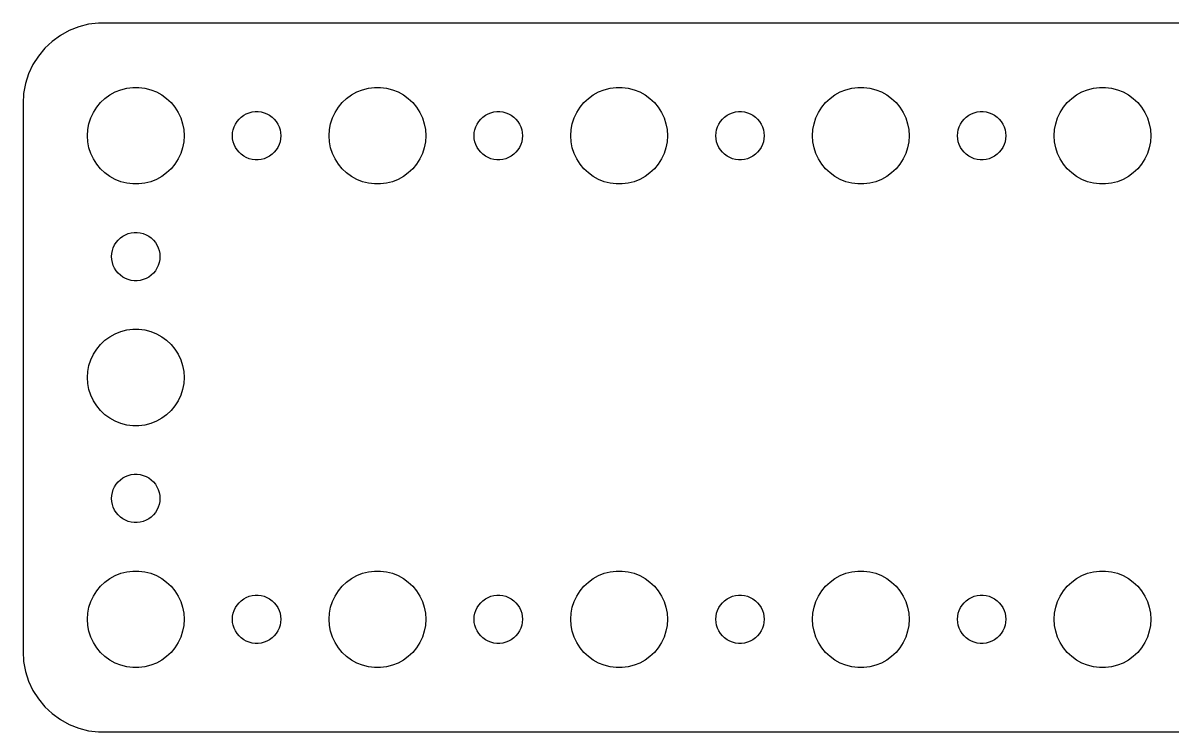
# Model space of a CAD drawing. Header units: metres. Extents: x -142 to 142, y -22 to 22.
# Drawn here: x -142 to -70.6, y -22 to 22 of the extents above; entities that cross this region are included whole.
import ezdxf

# ---------------------------------------------------------------- set-up
doc = ezdxf.new("R2010")
doc.units = ezdxf.units.M

msp = doc.modelspace()

# ---------------------------------------------------------------- linework, layer by layer
for p, q in [((-139.129, 21.5241), (-139.679, 21.2216)), ((-138.545, 21.7553), (-139.129, 21.5241)), ((-137.937, 21.9114), (-138.545, 21.7553)), ((-137.314, 21.9901), (-137.937, 21.9114)), ((137.314, 21.9901), (-137.314, 21.9901)), ((-140.187, 20.8526), (-140.645, 20.4227)), ((-139.679, 21.2216), (-140.187, 20.8526)), ((-140.645, 20.4227), (-141.045, 19.9389)), ((-141.382, 19.4088), (-141.649, 18.8406)), ((-141.045, 19.9389), (-141.382, 19.4088)), ((-141.649, 18.8406), (-141.843, 18.2434)), ((-141.843, 18.2434), (-141.961, 17.6267)), ((-136.277, 17.7145), (-135.927, 17.8532)), ((-135.927, 17.8532), (-135.562, 17.9469)), ((-135.562, 17.9469), (-135.188, 17.9941)), ((-135.188, 17.9941), (-134.812, 17.9941)), ((-134.812, 17.9941), (-134.438, 17.9469)), ((-134.438, 17.9469), (-134.073, 17.8532)), ((-134.073, 17.8532), (-133.723, 17.7145)), ((-121.277, 17.7145), (-120.927, 17.8532)), ((-120.927, 17.8532), (-120.562, 17.9469)), ((-120.562, 17.9469), (-120.188, 17.9941)), ((-120.188, 17.9941), (-119.812, 17.9941)), ((-119.812, 17.9941), (-119.438, 17.9469)), ((-119.438, 17.9469), (-119.073, 17.8532)), ((-119.073, 17.8532), (-118.723, 17.7145)), ((-106.277, 17.7145), (-105.927, 17.8532)), ((-105.927, 17.8532), (-105.562, 17.9469)), ((-105.562, 17.9469), (-105.188, 17.9941)), ((-105.188, 17.9941), (-104.812, 17.9941)), ((-104.812, 17.9941), (-104.438, 17.9469)), ((-104.438, 17.9469), (-104.073, 17.8532)), ((-104.073, 17.8532), (-103.723, 17.7145)), ((-91.2773, 17.7145), (-90.927, 17.8532)), ((-90.927, 17.8532), (-90.5621, 17.9469)), ((-90.5621, 17.9469), (-90.1884, 17.9941)), ((-90.1884, 17.9941), (-89.8116, 17.9941)), ((-89.8116, 17.9941), (-89.4379, 17.9469)), ((-89.4379, 17.9469), (-89.073, 17.8532)), ((-89.073, 17.8532), (-88.7227, 17.7145)), ((-76.2773, 17.7145), (-75.927, 17.8532)), ((-75.927, 17.8532), (-75.5621, 17.9469)), ((-75.5621, 17.9469), (-75.1884, 17.9941)), ((-75.1884, 17.9941), (-74.8116, 17.9941)), ((-74.8116, 17.9941), (-74.4379, 17.9469)), ((-74.4379, 17.9469), (-74.073, 17.8532)), ((-74.073, 17.8532), (-73.7227, 17.7145)), ((-141.961, 17.6267), (-142, 17)), ((-137.187, 17.0536), (-136.912, 17.3115)), ((-136.912, 17.3115), (-136.607, 17.533)), ((-136.607, 17.533), (-136.277, 17.7145)), ((-133.723, 17.7145), (-133.393, 17.533)), ((-133.393, 17.533), (-133.088, 17.3115)), ((-133.088, 17.3115), (-132.813, 17.0536)), ((-122.187, 17.0536), (-121.912, 17.3115)), ((-121.912, 17.3115), (-121.607, 17.533)), ((-121.607, 17.533), (-121.277, 17.7145)), ((-118.723, 17.7145), (-118.393, 17.533)), ((-118.393, 17.533), (-118.088, 17.3115)), ((-118.088, 17.3115), (-117.813, 17.0536)), ((-107.187, 17.0536), (-106.912, 17.3115)), ((-106.912, 17.3115), (-106.607, 17.533)), ((-106.607, 17.533), (-106.277, 17.7145)), ((-103.723, 17.7145), (-103.393, 17.533)), ((-103.393, 17.533), (-103.088, 17.3115)), ((-103.088, 17.3115), (-102.813, 17.0536)), ((-92.1869, 17.0536), (-91.9123, 17.3115)), ((-91.9123, 17.3115), (-91.6075, 17.533)), ((-91.6075, 17.533), (-91.2773, 17.7145)), ((-88.7227, 17.7145), (-88.3925, 17.533)), ((-88.3925, 17.533), (-88.0877, 17.3115)), ((-88.0877, 17.3115), (-87.8131, 17.0536)), ((-77.1869, 17.0536), (-76.9123, 17.3115)), ((-76.9123, 17.3115), (-76.6075, 17.533)), ((-76.6075, 17.533), (-76.2773, 17.7145)), ((-73.7227, 17.7145), (-73.3925, 17.533)), ((-73.3925, 17.533), (-73.0877, 17.3115)), ((-73.0877, 17.3115), (-72.8131, 17.0536)), ((-142, 17), (-142, -17)), ((-137.789, 16.1044), (-137.629, 16.4453)), ((-137.629, 16.4453), (-137.427, 16.7634)), ((-137.427, 16.7634), (-137.187, 17.0536)), ((-132.813, 17.0536), (-132.573, 16.7634)), ((-132.573, 16.7634), (-132.371, 16.4453)), ((-132.371, 16.4453), (-132.211, 16.1044)), ((-128.139, 16.3572), (-127.964, 16.4266)), ((-127.964, 16.4266), (-127.781, 16.4734)), ((-127.781, 16.4734), (-127.594, 16.497)), ((-127.594, 16.497), (-127.406, 16.497)), ((-127.406, 16.497), (-127.219, 16.4734)), ((-127.219, 16.4734), (-127.036, 16.4266)), ((-127.036, 16.4266), (-126.861, 16.3572)), ((-122.789, 16.1044), (-122.629, 16.4453)), ((-122.629, 16.4453), (-122.427, 16.7634)), ((-122.427, 16.7634), (-122.187, 17.0536)), ((-117.813, 17.0536), (-117.573, 16.7634)), ((-117.573, 16.7634), (-117.371, 16.4453)), ((-117.371, 16.4453), (-117.211, 16.1044)), ((-113.139, 16.3572), (-112.964, 16.4266)), ((-112.964, 16.4266), (-112.781, 16.4734)), ((-112.781, 16.4734), (-112.594, 16.497)), ((-112.594, 16.497), (-112.406, 16.497)), ((-112.406, 16.497), (-112.219, 16.4734)), ((-112.219, 16.4734), (-112.036, 16.4266)), ((-112.036, 16.4266), (-111.861, 16.3572)), ((-107.789, 16.1044), (-107.629, 16.4453)), ((-107.629, 16.4453), (-107.427, 16.7634)), ((-107.427, 16.7634), (-107.187, 17.0536)), ((-102.813, 17.0536), (-102.573, 16.7634)), ((-102.573, 16.7634), (-102.371, 16.4453)), ((-102.371, 16.4453), (-102.211, 16.1044)), ((-98.1387, 16.3572), (-97.9635, 16.4266)), ((-97.9635, 16.4266), (-97.7811, 16.4734)), ((-97.7811, 16.4734), (-97.5942, 16.497)), ((-97.5942, 16.497), (-97.4058, 16.497)), ((-97.4058, 16.497), (-97.2189, 16.4734)), ((-97.2189, 16.4734), (-97.0365, 16.4266)), ((-97.0365, 16.4266), (-96.8613, 16.3572)), ((-92.7893, 16.1044), (-92.6289, 16.4453)), ((-92.6289, 16.4453), (-92.427, 16.7634)), ((-92.427, 16.7634), (-92.1869, 17.0536)), ((-87.8131, 17.0536), (-87.573, 16.7634)), ((-87.573, 16.7634), (-87.3711, 16.4453)), ((-87.3711, 16.4453), (-87.2107, 16.1044)), ((-83.1387, 16.3572), (-82.9635, 16.4266)), ((-82.9635, 16.4266), (-82.7811, 16.4734)), ((-82.7811, 16.4734), (-82.5942, 16.497)), ((-82.5942, 16.497), (-82.4058, 16.497)), ((-82.4058, 16.497), (-82.2189, 16.4734)), ((-82.2189, 16.4734), (-82.0365, 16.4266)), ((-82.0365, 16.4266), (-81.8613, 16.3572)), ((-77.7893, 16.1044), (-77.6289, 16.4453)), ((-77.6289, 16.4453), (-77.427, 16.7634)), ((-77.427, 16.7634), (-77.1869, 17.0536)), ((-72.8131, 17.0536), (-72.573, 16.7634)), ((-72.573, 16.7634), (-72.3711, 16.4453)), ((-72.3711, 16.4453), (-72.2107, 16.1044)), ((-137.976, 15.376), (-137.906, 15.7461)), ((-137.906, 15.7461), (-137.789, 16.1044)), ((-132.211, 16.1044), (-132.094, 15.7461)), ((-132.094, 15.7461), (-132.024, 15.376)), ((-128.895, 15.5522), (-128.814, 15.7226)), ((-128.814, 15.7226), (-128.714, 15.8817)), ((-128.714, 15.8817), (-128.593, 16.0268)), ((-128.593, 16.0268), (-128.456, 16.1558)), ((-128.456, 16.1558), (-128.304, 16.2665)), ((-128.304, 16.2665), (-128.139, 16.3572)), ((-126.861, 16.3572), (-126.696, 16.2665)), ((-126.696, 16.2665), (-126.544, 16.1558)), ((-126.544, 16.1558), (-126.407, 16.0268)), ((-126.407, 16.0268), (-126.286, 15.8817)), ((-126.286, 15.8817), (-126.186, 15.7226)), ((-126.186, 15.7226), (-126.105, 15.5522)), ((-122.976, 15.376), (-122.906, 15.7461)), ((-122.906, 15.7461), (-122.789, 16.1044)), ((-117.211, 16.1044), (-117.094, 15.7461)), ((-117.094, 15.7461), (-117.024, 15.376)), ((-113.895, 15.5522), (-113.814, 15.7226)), ((-113.814, 15.7226), (-113.714, 15.8817)), ((-113.714, 15.8817), (-113.593, 16.0268)), ((-113.593, 16.0268), (-113.456, 16.1558)), ((-113.456, 16.1558), (-113.304, 16.2665)), ((-113.304, 16.2665), (-113.139, 16.3572)), ((-111.861, 16.3572), (-111.696, 16.2665)), ((-111.696, 16.2665), (-111.544, 16.1558)), ((-111.544, 16.1558), (-111.407, 16.0268)), ((-111.407, 16.0268), (-111.286, 15.8817)), ((-111.286, 15.8817), (-111.186, 15.7226)), ((-111.186, 15.7226), (-111.105, 15.5522)), ((-107.976, 15.376), (-107.906, 15.7461)), ((-107.906, 15.7461), (-107.789, 16.1044)), ((-102.211, 16.1044), (-102.094, 15.7461)), ((-102.094, 15.7461), (-102.024, 15.376)), ((-98.8947, 15.5522), (-98.8145, 15.7226)), ((-98.8145, 15.7226), (-98.7135, 15.8817)), ((-98.7135, 15.8817), (-98.5934, 16.0268)), ((-98.5934, 16.0268), (-98.4561, 16.1558)), ((-98.4561, 16.1558), (-98.3037, 16.2665)), ((-98.3037, 16.2665), (-98.1387, 16.3572)), ((-96.8613, 16.3572), (-96.6963, 16.2665)), ((-96.6963, 16.2665), (-96.5439, 16.1558)), ((-96.5439, 16.1558), (-96.4065, 16.0268)), ((-96.4065, 16.0268), (-96.2865, 15.8817)), ((-96.2865, 15.8817), (-96.1855, 15.7226)), ((-96.1855, 15.7226), (-96.1053, 15.5522)), ((-92.9763, 15.376), (-92.9057, 15.7461)), ((-92.9057, 15.7461), (-92.7893, 16.1044)), ((-87.2107, 16.1044), (-87.0943, 15.7461)), ((-87.0943, 15.7461), (-87.0237, 15.376)), ((-83.8947, 15.5522), (-83.8145, 15.7226)), ((-83.8145, 15.7226), (-83.7135, 15.8817)), ((-83.7135, 15.8817), (-83.5934, 16.0268)), ((-83.5934, 16.0268), (-83.4561, 16.1558)), ((-83.4561, 16.1558), (-83.3037, 16.2665)), ((-83.3037, 16.2665), (-83.1387, 16.3572)), ((-81.8613, 16.3572), (-81.6963, 16.2665)), ((-81.6963, 16.2665), (-81.5439, 16.1558)), ((-81.5439, 16.1558), (-81.4065, 16.0268)), ((-81.4065, 16.0268), (-81.2865, 15.8817)), ((-81.2865, 15.8817), (-81.1855, 15.7226)), ((-81.1855, 15.7226), (-81.1053, 15.5522)), ((-77.9763, 15.376), (-77.9057, 15.7461)), ((-77.9057, 15.7461), (-77.7893, 16.1044)), ((-72.2107, 16.1044), (-72.0943, 15.7461)), ((-72.0943, 15.7461), (-72.0237, 15.376)), ((-138, 15), (-137.976, 15.376)), ((-137.976, 14.624), (-138, 15)), ((-132.024, 15.376), (-132, 15)), ((-132, 15), (-132.024, 14.624)), ((-129, 15), (-128.988, 15.188)), ((-128.988, 14.812), (-129, 15)), ((-128.988, 15.188), (-128.953, 15.373)), ((-128.953, 15.373), (-128.895, 15.5522)), ((-126.105, 15.5522), (-126.047, 15.373)), ((-126.047, 15.373), (-126.012, 15.188)), ((-126.012, 15.188), (-126, 15)), ((-126, 15), (-126.012, 14.812)), ((-123, 15), (-122.976, 15.376)), ((-122.976, 14.624), (-123, 15)), ((-117.024, 15.376), (-117, 15)), ((-117, 15), (-117.024, 14.624)), ((-114, 15), (-113.988, 15.188)), ((-113.988, 14.812), (-114, 15)), ((-113.988, 15.188), (-113.953, 15.373)), ((-113.953, 15.373), (-113.895, 15.5522)), ((-111.105, 15.5522), (-111.047, 15.373)), ((-111.047, 15.373), (-111.012, 15.188)), ((-111.012, 15.188), (-111, 15)), ((-111, 15), (-111.012, 14.812)), ((-108, 15), (-107.976, 15.376)), ((-107.976, 14.624), (-108, 15)), ((-102.024, 15.376), (-102, 15)), ((-102, 15), (-102.024, 14.624)), ((-99, 15), (-98.9882, 15.188)), ((-98.9882, 14.812), (-99, 15)), ((-98.9882, 15.188), (-98.9529, 15.373)), ((-98.9529, 15.373), (-98.8947, 15.5522)), ((-96.1053, 15.5522), (-96.0471, 15.373)), ((-96.0471, 15.373), (-96.0118, 15.188)), ((-96.0118, 15.188), (-96, 15)), ((-96, 15), (-96.0118, 14.812)), ((-93, 15), (-92.9763, 15.376)), ((-92.9763, 14.624), (-93, 15)), ((-87.0237, 15.376), (-87, 15)), ((-87, 15), (-87.0237, 14.624)), ((-84, 15), (-83.9882, 15.188)), ((-83.9882, 14.812), (-84, 15)), ((-83.9882, 15.188), (-83.9529, 15.373)), ((-83.9529, 15.373), (-83.8947, 15.5522)), ((-81.1053, 15.5522), (-81.0471, 15.373)), ((-81.0471, 15.373), (-81.0118, 15.188)), ((-81.0118, 15.188), (-81, 15)), ((-81, 15), (-81.0118, 14.812)), ((-78, 15), (-77.9763, 15.376)), ((-77.9763, 14.624), (-78, 15)), ((-72.0237, 15.376), (-72, 15)), ((-72, 15), (-72.0237, 14.624)), ((-137.906, 14.2539), (-137.976, 14.624)), ((-132.024, 14.624), (-132.094, 14.2539)), ((-128.953, 14.627), (-128.988, 14.812)), ((-128.895, 14.4478), (-128.953, 14.627)), ((-128.814, 14.2774), (-128.895, 14.4478)), ((-128.714, 14.1183), (-128.814, 14.2774)), ((-126.186, 14.2774), (-126.286, 14.1183)), ((-126.105, 14.4478), (-126.186, 14.2774)), ((-126.047, 14.627), (-126.105, 14.4478)), ((-126.012, 14.812), (-126.047, 14.627)), ((-122.906, 14.2539), (-122.976, 14.624)), ((-117.024, 14.624), (-117.094, 14.2539)), ((-113.953, 14.627), (-113.988, 14.812)), ((-113.895, 14.4478), (-113.953, 14.627)), ((-113.814, 14.2774), (-113.895, 14.4478)), ((-113.714, 14.1183), (-113.814, 14.2774)), ((-111.186, 14.2774), (-111.286, 14.1183)), ((-111.105, 14.4478), (-111.186, 14.2774)), ((-111.047, 14.627), (-111.105, 14.4478)), ((-111.012, 14.812), (-111.047, 14.627)), ((-107.906, 14.2539), (-107.976, 14.624)), ((-102.024, 14.624), (-102.094, 14.2539)), ((-98.9529, 14.627), (-98.9882, 14.812)), ((-98.8947, 14.4478), (-98.9529, 14.627)), ((-98.8145, 14.2774), (-98.8947, 14.4478)), ((-98.7135, 14.1183), (-98.8145, 14.2774)), ((-96.1855, 14.2774), (-96.2865, 14.1183)), ((-96.1053, 14.4478), (-96.1855, 14.2774)), ((-96.0471, 14.627), (-96.1053, 14.4478)), ((-96.0118, 14.812), (-96.0471, 14.627)), ((-92.9057, 14.2539), (-92.9763, 14.624)), ((-87.0237, 14.624), (-87.0943, 14.2539)), ((-83.9529, 14.627), (-83.9882, 14.812)), ((-83.8947, 14.4478), (-83.9529, 14.627)), ((-83.8145, 14.2774), (-83.8947, 14.4478)), ((-83.7135, 14.1183), (-83.8145, 14.2774)), ((-81.1855, 14.2774), (-81.2865, 14.1183)), ((-81.1053, 14.4478), (-81.1855, 14.2774)), ((-81.0471, 14.627), (-81.1053, 14.4478)), ((-81.0118, 14.812), (-81.0471, 14.627)), ((-77.9057, 14.2539), (-77.9763, 14.624)), ((-72.0237, 14.624), (-72.0943, 14.2539)), ((-137.789, 13.8956), (-137.906, 14.2539)), ((-137.629, 13.5547), (-137.789, 13.8956)), ((-132.211, 13.8956), (-132.371, 13.5547)), ((-132.094, 14.2539), (-132.211, 13.8956)), ((-128.593, 13.9732), (-128.714, 14.1183)), ((-128.456, 13.8442), (-128.593, 13.9732)), ((-128.304, 13.7335), (-128.456, 13.8442)), ((-128.139, 13.6427), (-128.304, 13.7335)), ((-127.964, 13.5734), (-128.139, 13.6427)), ((-127.781, 13.5266), (-127.964, 13.5734)), ((-127.036, 13.5734), (-127.219, 13.5266)), ((-126.861, 13.6427), (-127.036, 13.5734)), ((-126.696, 13.7335), (-126.861, 13.6427)), ((-126.544, 13.8442), (-126.696, 13.7335)), ((-126.407, 13.9732), (-126.544, 13.8442)), ((-126.286, 14.1183), (-126.407, 13.9732)), ((-122.789, 13.8956), (-122.906, 14.2539)), ((-122.629, 13.5547), (-122.789, 13.8956)), ((-117.211, 13.8956), (-117.371, 13.5547)), ((-117.094, 14.2539), (-117.211, 13.8956)), ((-113.593, 13.9732), (-113.714, 14.1183)), ((-113.456, 13.8442), (-113.593, 13.9732)), ((-113.304, 13.7335), (-113.456, 13.8442)), ((-113.139, 13.6427), (-113.304, 13.7335)), ((-112.964, 13.5734), (-113.139, 13.6427)), ((-112.781, 13.5266), (-112.964, 13.5734)), ((-112.036, 13.5734), (-112.219, 13.5266)), ((-111.861, 13.6427), (-112.036, 13.5734)), ((-111.696, 13.7335), (-111.861, 13.6427)), ((-111.544, 13.8442), (-111.696, 13.7335)), ((-111.407, 13.9732), (-111.544, 13.8442)), ((-111.286, 14.1183), (-111.407, 13.9732)), ((-107.789, 13.8956), (-107.906, 14.2539)), ((-107.629, 13.5547), (-107.789, 13.8956)), ((-102.211, 13.8956), (-102.371, 13.5547)), ((-102.094, 14.2539), (-102.211, 13.8956)), ((-98.5934, 13.9732), (-98.7135, 14.1183)), ((-98.4561, 13.8442), (-98.5934, 13.9732)), ((-98.3037, 13.7335), (-98.4561, 13.8442)), ((-98.1387, 13.6427), (-98.3037, 13.7335)), ((-97.9635, 13.5734), (-98.1387, 13.6427)), ((-97.7811, 13.5266), (-97.9635, 13.5734)), ((-97.0365, 13.5734), (-97.2189, 13.5266)), ((-96.8613, 13.6427), (-97.0365, 13.5734)), ((-96.6963, 13.7335), (-96.8613, 13.6427)), ((-96.5439, 13.8442), (-96.6963, 13.7335)), ((-96.4065, 13.9732), (-96.5439, 13.8442)), ((-96.2865, 14.1183), (-96.4065, 13.9732)), ((-92.7893, 13.8956), (-92.9057, 14.2539)), ((-92.6289, 13.5547), (-92.7893, 13.8956)), ((-87.2107, 13.8956), (-87.3711, 13.5547)), ((-87.0943, 14.2539), (-87.2107, 13.8956)), ((-83.5934, 13.9732), (-83.7135, 14.1183)), ((-83.4561, 13.8442), (-83.5934, 13.9732)), ((-83.3037, 13.7335), (-83.4561, 13.8442)), ((-83.1387, 13.6427), (-83.3037, 13.7335)), ((-82.9635, 13.5734), (-83.1387, 13.6427)), ((-82.7811, 13.5266), (-82.9635, 13.5734)), ((-82.0365, 13.5734), (-82.2189, 13.5266)), ((-81.8613, 13.6427), (-82.0365, 13.5734)), ((-81.6963, 13.7335), (-81.8613, 13.6427)), ((-81.5439, 13.8442), (-81.6963, 13.7335)), ((-81.4065, 13.9732), (-81.5439, 13.8442)), ((-81.2865, 14.1183), (-81.4065, 13.9732)), ((-77.7893, 13.8956), (-77.9057, 14.2539)), ((-77.6289, 13.5547), (-77.7893, 13.8956)), ((-72.2107, 13.8956), (-72.3711, 13.5547)), ((-72.0943, 14.2539), (-72.2107, 13.8956)), ((-137.427, 13.2366), (-137.629, 13.5547)), ((-137.187, 12.9464), (-137.427, 13.2366)), ((-136.912, 12.6884), (-137.187, 12.9464)), ((-132.813, 12.9464), (-133.088, 12.6884)), ((-132.573, 13.2366), (-132.813, 12.9464)), ((-132.371, 13.5547), (-132.573, 13.2366)), ((-127.594, 13.5029), (-127.781, 13.5266)), ((-127.406, 13.5029), (-127.594, 13.5029)), ((-127.219, 13.5266), (-127.406, 13.5029)), ((-122.427, 13.2366), (-122.629, 13.5547)), ((-122.187, 12.9464), (-122.427, 13.2366)), ((-121.912, 12.6884), (-122.187, 12.9464)), ((-117.813, 12.9464), (-118.088, 12.6884)), ((-117.573, 13.2366), (-117.813, 12.9464)), ((-117.371, 13.5547), (-117.573, 13.2366)), ((-112.594, 13.5029), (-112.781, 13.5266)), ((-112.406, 13.5029), (-112.594, 13.5029)), ((-112.219, 13.5266), (-112.406, 13.5029)), ((-107.427, 13.2366), (-107.629, 13.5547)), ((-107.187, 12.9464), (-107.427, 13.2366)), ((-106.912, 12.6884), (-107.187, 12.9464)), ((-102.813, 12.9464), (-103.088, 12.6884)), ((-102.573, 13.2366), (-102.813, 12.9464)), ((-102.371, 13.5547), (-102.573, 13.2366)), ((-97.5942, 13.5029), (-97.7811, 13.5266)), ((-97.4058, 13.5029), (-97.5942, 13.5029)), ((-97.2189, 13.5266), (-97.4058, 13.5029)), ((-92.427, 13.2366), (-92.6289, 13.5547)), ((-92.1869, 12.9464), (-92.427, 13.2366)), ((-91.9123, 12.6884), (-92.1869, 12.9464)), ((-87.8131, 12.9464), (-88.0877, 12.6884)), ((-87.573, 13.2366), (-87.8131, 12.9464)), ((-87.3711, 13.5547), (-87.573, 13.2366)), ((-82.5942, 13.5029), (-82.7811, 13.5266)), ((-82.4058, 13.5029), (-82.5942, 13.5029)), ((-82.2189, 13.5266), (-82.4058, 13.5029)), ((-77.427, 13.2366), (-77.6289, 13.5547)), ((-77.1869, 12.9464), (-77.427, 13.2366)), ((-76.9123, 12.6884), (-77.1869, 12.9464)), ((-72.8131, 12.9464), (-73.0877, 12.6884)), ((-72.573, 13.2366), (-72.8131, 12.9464)), ((-72.3711, 13.5547), (-72.573, 13.2366)), ((-136.607, 12.467), (-136.912, 12.6884)), ((-136.277, 12.2855), (-136.607, 12.467)), ((-135.927, 12.1468), (-136.277, 12.2855)), ((-135.562, 12.0531), (-135.927, 12.1468)), ((-134.073, 12.1468), (-134.438, 12.0531)), ((-133.723, 12.2855), (-134.073, 12.1468)), ((-133.393, 12.467), (-133.723, 12.2855)), ((-133.088, 12.6884), (-133.393, 12.467)), ((-121.607, 12.467), (-121.912, 12.6884)), ((-121.277, 12.2855), (-121.607, 12.467)), ((-120.927, 12.1468), (-121.277, 12.2855)), ((-120.562, 12.0531), (-120.927, 12.1468)), ((-119.073, 12.1468), (-119.438, 12.0531)), ((-118.723, 12.2855), (-119.073, 12.1468)), ((-118.393, 12.467), (-118.723, 12.2855)), ((-118.088, 12.6884), (-118.393, 12.467)), ((-106.607, 12.467), (-106.912, 12.6884)), ((-106.277, 12.2855), (-106.607, 12.467)), ((-105.927, 12.1468), (-106.277, 12.2855)), ((-105.562, 12.0531), (-105.927, 12.1468)), ((-104.073, 12.1468), (-104.438, 12.0531)), ((-103.723, 12.2855), (-104.073, 12.1468)), ((-103.393, 12.467), (-103.723, 12.2855)), ((-103.088, 12.6884), (-103.393, 12.467)), ((-91.6075, 12.467), (-91.9123, 12.6884)), ((-91.2773, 12.2855), (-91.6075, 12.467)), ((-90.927, 12.1468), (-91.2773, 12.2855)), ((-90.5621, 12.0531), (-90.927, 12.1468)), ((-89.073, 12.1468), (-89.4379, 12.0531)), ((-88.7227, 12.2855), (-89.073, 12.1468)), ((-88.3925, 12.467), (-88.7227, 12.2855)), ((-88.0877, 12.6884), (-88.3925, 12.467)), ((-76.6075, 12.467), (-76.9123, 12.6884)), ((-76.2773, 12.2855), (-76.6075, 12.467)), ((-75.927, 12.1468), (-76.2773, 12.2855)), ((-75.5621, 12.0531), (-75.927, 12.1468)), ((-74.073, 12.1468), (-74.4379, 12.0531)), ((-73.7227, 12.2855), (-74.073, 12.1468)), ((-73.3925, 12.467), (-73.7227, 12.2855)), ((-73.0877, 12.6884), (-73.3925, 12.467)), ((-135.188, 12.0059), (-135.562, 12.0531)), ((-134.812, 12.0059), (-135.188, 12.0059)), ((-134.438, 12.0531), (-134.812, 12.0059)), ((-120.188, 12.0059), (-120.562, 12.0531)), ((-119.812, 12.0059), (-120.188, 12.0059)), ((-119.438, 12.0531), (-119.812, 12.0059)), ((-105.188, 12.0059), (-105.562, 12.0531)), ((-104.812, 12.0059), (-105.188, 12.0059)), ((-104.438, 12.0531), (-104.812, 12.0059)), ((-90.1884, 12.0059), (-90.5621, 12.0531)), ((-89.8116, 12.0059), (-90.1884, 12.0059)), ((-89.4379, 12.0531), (-89.8116, 12.0059)), ((-75.1884, 12.0059), (-75.5621, 12.0531)), ((-74.8116, 12.0059), (-75.1884, 12.0059)), ((-74.4379, 12.0531), (-74.8116, 12.0059)), ((-136.093, 8.52681), (-135.956, 8.65576)), ((-135.956, 8.65576), (-135.804, 8.76648)), ((-135.804, 8.76648), (-135.639, 8.85724)), ((-135.639, 8.85724), (-135.464, 8.92657)), ((-135.464, 8.92657), (-135.281, 8.97342)), ((-135.281, 8.97342), (-135.094, 8.99704)), ((-135.094, 8.99704), (-134.906, 8.99704)), ((-134.906, 8.99704), (-134.719, 8.97342)), ((-134.719, 8.97342), (-134.536, 8.92657)), ((-134.536, 8.92657), (-134.361, 8.85724)), ((-134.361, 8.85724), (-134.196, 8.76648)), ((-134.196, 8.76648), (-134.044, 8.65576)), ((-134.044, 8.65576), (-133.907, 8.52681)), ((-136.488, 7.68799), (-136.453, 7.87303)), ((-136.453, 7.87303), (-136.395, 8.05219)), ((-136.395, 8.05219), (-136.314, 8.22263)), ((-136.314, 8.22263), (-136.214, 8.38167)), ((-136.214, 8.38167), (-136.093, 8.52681)), ((-133.907, 8.52681), (-133.786, 8.38167)), ((-133.786, 8.38167), (-133.686, 8.22263)), ((-133.686, 8.22263), (-133.605, 8.05219)), ((-133.605, 8.05219), (-133.547, 7.87303)), ((-133.547, 7.87303), (-133.512, 7.68799)), ((-136.5, 7.5), (-136.488, 7.68799)), ((-136.488, 7.312), (-136.5, 7.5)), ((-136.453, 7.12695), (-136.488, 7.312)), ((-133.512, 7.312), (-133.547, 7.12695)), ((-133.512, 7.68799), (-133.5, 7.5)), ((-133.5, 7.5), (-133.512, 7.312)), ((-136.395, 6.9478), (-136.453, 7.12695)), ((-136.314, 6.77736), (-136.395, 6.9478)), ((-136.214, 6.61832), (-136.314, 6.77736)), ((-136.093, 6.47318), (-136.214, 6.61832)), ((-135.956, 6.34422), (-136.093, 6.47318)), ((-133.907, 6.47318), (-134.044, 6.34422)), ((-133.786, 6.61832), (-133.907, 6.47318)), ((-133.686, 6.77736), (-133.786, 6.61832)), ((-133.605, 6.9478), (-133.686, 6.77736)), ((-133.547, 7.12695), (-133.605, 6.9478)), ((-135.804, 6.23351), (-135.956, 6.34422)), ((-135.639, 6.14275), (-135.804, 6.23351)), ((-135.464, 6.07341), (-135.639, 6.14275)), ((-135.281, 6.02657), (-135.464, 6.07341)), ((-135.094, 6.00294), (-135.281, 6.02657)), ((-134.906, 6.00294), (-135.094, 6.00294)), ((-134.719, 6.02657), (-134.906, 6.00294)), ((-134.536, 6.07341), (-134.719, 6.02657)), ((-134.361, 6.14275), (-134.536, 6.07341)), ((-134.196, 6.23351), (-134.361, 6.14275)), ((-134.044, 6.34422), (-134.196, 6.23351)), ((-135.927, 2.85316), (-135.562, 2.94685)), ((-135.562, 2.94685), (-135.188, 2.99408)), ((-135.188, 2.99408), (-134.812, 2.99408)), ((-134.812, 2.99408), (-134.438, 2.94685)), ((-134.438, 2.94685), (-134.073, 2.85316)), ((-137.187, 2.05363), (-136.912, 2.31154)), ((-136.912, 2.31154), (-136.607, 2.53297)), ((-136.607, 2.53297), (-136.277, 2.71448)), ((-136.277, 2.71448), (-135.927, 2.85316)), ((-134.073, 2.85316), (-133.723, 2.71448)), ((-133.723, 2.71448), (-133.393, 2.53297)), ((-133.393, 2.53297), (-133.088, 2.31154)), ((-133.088, 2.31154), (-132.813, 2.05363)), ((-137.789, 1.10437), (-137.629, 1.44525)), ((-137.629, 1.44525), (-137.427, 1.76335)), ((-137.427, 1.76335), (-137.187, 2.05363)), ((-132.813, 2.05363), (-132.573, 1.76335)), ((-132.573, 1.76335), (-132.371, 1.44525)), ((-132.371, 1.44525), (-132.211, 1.10437)), ((-137.976, 0.37599), (-137.906, 0.74606)), ((-137.906, 0.74606), (-137.789, 1.10437)), ((-132.211, 1.10437), (-132.094, 0.74606)), ((-132.094, 0.74606), (-132.024, 0.37599)), ((-138, 0), (-137.976, 0.37599)), ((-137.976, -0.37599), (-138, 0)), ((-132.024, 0.37599), (-132, 0)), ((-132, 0), (-132.024, -0.37599)), ((-137.906, -0.74606), (-137.976, -0.37599)), ((-132.024, -0.37599), (-132.094, -0.74606)), ((-137.789, -1.10437), (-137.906, -0.74606)), ((-137.629, -1.44525), (-137.789, -1.10437)), ((-132.211, -1.10437), (-132.371, -1.44525)), ((-132.094, -0.74606), (-132.211, -1.10437)), ((-137.427, -1.76335), (-137.629, -1.44525)), ((-137.187, -2.05363), (-137.427, -1.76335)), ((-136.912, -2.31154), (-137.187, -2.05363)), ((-132.813, -2.05363), (-133.088, -2.31154)), ((-132.573, -1.76335), (-132.813, -2.05363)), ((-132.371, -1.44525), (-132.573, -1.76335)), ((-136.607, -2.53297), (-136.912, -2.31154)), ((-136.277, -2.71448), (-136.607, -2.53297)), ((-135.927, -2.85316), (-136.277, -2.71448)), ((-135.562, -2.94685), (-135.927, -2.85316)), ((-134.073, -2.85316), (-134.438, -2.94685)), ((-133.723, -2.71448), (-134.073, -2.85316)), ((-133.393, -2.53297), (-133.723, -2.71448)), ((-133.088, -2.31154), (-133.393, -2.53297)), ((-135.188, -2.99408), (-135.562, -2.94685)), ((-134.812, -2.99408), (-135.188, -2.99408)), ((-134.438, -2.94685), (-134.812, -2.99408)), ((-136.093, -6.47318), (-135.956, -6.34422)), ((-135.956, -6.34422), (-135.804, -6.23351)), ((-135.804, -6.23351), (-135.639, -6.14275)), ((-135.639, -6.14275), (-135.464, -6.07341)), ((-135.464, -6.07341), (-135.281, -6.02657)), ((-135.281, -6.02657), (-135.094, -6.00294)), ((-135.094, -6.00294), (-134.906, -6.00294)), ((-134.906, -6.00294), (-134.719, -6.02657)), ((-134.719, -6.02657), (-134.536, -6.07341)), ((-134.536, -6.07341), (-134.361, -6.14275)), ((-134.361, -6.14275), (-134.196, -6.23351)), ((-134.196, -6.23351), (-134.044, -6.34422)), ((-134.044, -6.34422), (-133.907, -6.47318)), ((-136.488, -7.312), (-136.453, -7.12695)), ((-136.453, -7.12695), (-136.395, -6.9478)), ((-136.395, -6.9478), (-136.314, -6.77736)), ((-136.314, -6.77736), (-136.214, -6.61832)), ((-136.214, -6.61832), (-136.093, -6.47318)), ((-133.907, -6.47318), (-133.786, -6.61832)), ((-133.786, -6.61832), (-133.686, -6.77736)), ((-133.686, -6.77736), (-133.605, -6.9478)), ((-133.605, -6.9478), (-133.547, -7.12695)), ((-133.547, -7.12695), (-133.512, -7.312)), ((-136.5, -7.5), (-136.488, -7.312)), ((-136.488, -7.68799), (-136.5, -7.5)), ((-136.453, -7.87303), (-136.488, -7.68799)), ((-133.512, -7.68799), (-133.547, -7.87303)), ((-133.512, -7.312), (-133.5, -7.5)), ((-133.5, -7.5), (-133.512, -7.68799)), ((-136.395, -8.05219), (-136.453, -7.87303)), ((-136.314, -8.22263), (-136.395, -8.05219)), ((-136.214, -8.38167), (-136.314, -8.22263)), ((-136.093, -8.52681), (-136.214, -8.38167)), ((-135.956, -8.65576), (-136.093, -8.52681)), ((-133.907, -8.52681), (-134.044, -8.65576)), ((-133.786, -8.38167), (-133.907, -8.52681)), ((-133.686, -8.22263), (-133.786, -8.38167)), ((-133.605, -8.05219), (-133.686, -8.22263)), ((-133.547, -7.87303), (-133.605, -8.05219)), ((-135.804, -8.76648), (-135.956, -8.65576)), ((-135.639, -8.85724), (-135.804, -8.76648)), ((-135.464, -8.92657), (-135.639, -8.85724)), ((-135.281, -8.97342), (-135.464, -8.92657)), ((-135.094, -8.99704), (-135.281, -8.97342)), ((-134.906, -8.99704), (-135.094, -8.99704)), ((-134.719, -8.97342), (-134.906, -8.99704)), ((-134.536, -8.92657), (-134.719, -8.97342)), ((-134.361, -8.85724), (-134.536, -8.92657)), ((-134.196, -8.76648), (-134.361, -8.85724)), ((-134.044, -8.65576), (-134.196, -8.76648)), ((-135.927, -12.1468), (-135.562, -12.0531)), ((-135.562, -12.0531), (-135.188, -12.0059)), ((-135.188, -12.0059), (-134.812, -12.0059)), ((-134.812, -12.0059), (-134.438, -12.0531)), ((-134.438, -12.0531), (-134.073, -12.1468)), ((-120.927, -12.1468), (-120.562, -12.0531)), ((-120.562, -12.0531), (-120.188, -12.0059)), ((-120.188, -12.0059), (-119.812, -12.0059)), ((-119.812, -12.0059), (-119.438, -12.0531)), ((-119.438, -12.0531), (-119.073, -12.1468)), ((-105.927, -12.1468), (-105.562, -12.0531)), ((-105.562, -12.0531), (-105.188, -12.0059)), ((-105.188, -12.0059), (-104.812, -12.0059)), ((-104.812, -12.0059), (-104.438, -12.0531)), ((-104.438, -12.0531), (-104.073, -12.1468)), ((-90.927, -12.1468), (-90.5621, -12.0531)), ((-90.5621, -12.0531), (-90.1884, -12.0059)), ((-90.1884, -12.0059), (-89.8116, -12.0059)), ((-89.8116, -12.0059), (-89.4379, -12.0531)), ((-89.4379, -12.0531), (-89.073, -12.1468)), ((-75.927, -12.1468), (-75.5621, -12.0531)), ((-75.5621, -12.0531), (-75.1884, -12.0059)), ((-75.1884, -12.0059), (-74.8116, -12.0059)), ((-74.8116, -12.0059), (-74.4379, -12.0531)), ((-74.4379, -12.0531), (-74.073, -12.1468)), ((-137.187, -12.9464), (-136.912, -12.6884)), ((-136.912, -12.6884), (-136.607, -12.467)), ((-136.607, -12.467), (-136.277, -12.2855)), ((-136.277, -12.2855), (-135.927, -12.1468)), ((-134.073, -12.1468), (-133.723, -12.2855)), ((-133.723, -12.2855), (-133.393, -12.467)), ((-133.393, -12.467), (-133.088, -12.6884)), ((-133.088, -12.6884), (-132.813, -12.9464)), ((-122.187, -12.9464), (-121.912, -12.6884)), ((-121.912, -12.6884), (-121.607, -12.467)), ((-121.607, -12.467), (-121.277, -12.2855)), ((-121.277, -12.2855), (-120.927, -12.1468)), ((-119.073, -12.1468), (-118.723, -12.2855)), ((-118.723, -12.2855), (-118.393, -12.467)), ((-118.393, -12.467), (-118.088, -12.6884)), ((-118.088, -12.6884), (-117.813, -12.9464)), ((-107.187, -12.9464), (-106.912, -12.6884)), ((-106.912, -12.6884), (-106.607, -12.467)), ((-106.607, -12.467), (-106.277, -12.2855)), ((-106.277, -12.2855), (-105.927, -12.1468)), ((-104.073, -12.1468), (-103.723, -12.2855)), ((-103.723, -12.2855), (-103.393, -12.467)), ((-103.393, -12.467), (-103.088, -12.6884)), ((-103.088, -12.6884), (-102.813, -12.9464)), ((-92.1869, -12.9464), (-91.9123, -12.6884)), ((-91.9123, -12.6884), (-91.6075, -12.467)), ((-91.6075, -12.467), (-91.2773, -12.2855)), ((-91.2773, -12.2855), (-90.927, -12.1468)), ((-89.073, -12.1468), (-88.7227, -12.2855)), ((-88.7227, -12.2855), (-88.3925, -12.467)), ((-88.3925, -12.467), (-88.0877, -12.6884)), ((-88.0877, -12.6884), (-87.8131, -12.9464)), ((-77.1869, -12.9464), (-76.9123, -12.6884)), ((-76.9123, -12.6884), (-76.6075, -12.467)), ((-76.6075, -12.467), (-76.2773, -12.2855)), ((-76.2773, -12.2855), (-75.927, -12.1468)), ((-74.073, -12.1468), (-73.7227, -12.2855)), ((-73.7227, -12.2855), (-73.3925, -12.467)), ((-73.3925, -12.467), (-73.0877, -12.6884)), ((-73.0877, -12.6884), (-72.8131, -12.9464)), ((-137.789, -13.8956), (-137.629, -13.5547)), ((-137.629, -13.5547), (-137.427, -13.2366)), ((-137.427, -13.2366), (-137.187, -12.9464)), ((-132.813, -12.9464), (-132.573, -13.2366)), ((-132.573, -13.2366), (-132.371, -13.5547)), ((-132.371, -13.5547), (-132.211, -13.8956)), ((-127.964, -13.5734), (-127.781, -13.5266)), ((-127.781, -13.5266), (-127.594, -13.5029)), ((-127.594, -13.5029), (-127.406, -13.5029)), ((-127.406, -13.5029), (-127.219, -13.5266)), ((-127.219, -13.5266), (-127.036, -13.5734)), ((-122.789, -13.8956), (-122.629, -13.5547)), ((-122.629, -13.5547), (-122.427, -13.2366)), ((-122.427, -13.2366), (-122.187, -12.9464)), ((-117.813, -12.9464), (-117.573, -13.2366)), ((-117.573, -13.2366), (-117.371, -13.5547)), ((-117.371, -13.5547), (-117.211, -13.8956)), ((-112.964, -13.5734), (-112.781, -13.5266)), ((-112.781, -13.5266), (-112.594, -13.5029)), ((-112.594, -13.5029), (-112.406, -13.5029)), ((-112.406, -13.5029), (-112.219, -13.5266)), ((-112.219, -13.5266), (-112.036, -13.5734)), ((-107.789, -13.8956), (-107.629, -13.5547)), ((-107.629, -13.5547), (-107.427, -13.2366)), ((-107.427, -13.2366), (-107.187, -12.9464)), ((-102.813, -12.9464), (-102.573, -13.2366)), ((-102.573, -13.2366), (-102.371, -13.5547)), ((-102.371, -13.5547), (-102.211, -13.8956)), ((-97.9635, -13.5734), (-97.7811, -13.5266)), ((-97.7811, -13.5266), (-97.5942, -13.5029)), ((-97.5942, -13.5029), (-97.4058, -13.5029)), ((-97.4058, -13.5029), (-97.2189, -13.5266)), ((-97.2189, -13.5266), (-97.0365, -13.5734)), ((-92.7893, -13.8956), (-92.6289, -13.5547)), ((-92.6289, -13.5547), (-92.427, -13.2366)), ((-92.427, -13.2366), (-92.1869, -12.9464)), ((-87.8131, -12.9464), (-87.573, -13.2366)), ((-87.573, -13.2366), (-87.3711, -13.5547)), ((-87.3711, -13.5547), (-87.2107, -13.8956)), ((-82.9635, -13.5734), (-82.7811, -13.5266)), ((-82.7811, -13.5266), (-82.5942, -13.5029)), ((-82.5942, -13.5029), (-82.4058, -13.5029)), ((-82.4058, -13.5029), (-82.2189, -13.5266)), ((-82.2189, -13.5266), (-82.0365, -13.5734)), ((-77.7893, -13.8956), (-77.6289, -13.5547)), ((-77.6289, -13.5547), (-77.427, -13.2366)), ((-77.427, -13.2366), (-77.1869, -12.9464)), ((-72.8131, -12.9464), (-72.573, -13.2366)), ((-72.573, -13.2366), (-72.3711, -13.5547)), ((-72.3711, -13.5547), (-72.2107, -13.8956)), ((-137.976, -14.624), (-137.906, -14.2539)), ((-137.906, -14.2539), (-137.789, -13.8956)), ((-132.211, -13.8956), (-132.094, -14.2539)), ((-132.094, -14.2539), (-132.024, -14.624)), ((-128.814, -14.2774), (-128.714, -14.1183)), ((-128.714, -14.1183), (-128.593, -13.9732)), ((-128.593, -13.9732), (-128.456, -13.8442)), ((-128.456, -13.8442), (-128.304, -13.7335)), ((-128.304, -13.7335), (-128.139, -13.6427)), ((-128.139, -13.6427), (-127.964, -13.5734)), ((-127.036, -13.5734), (-126.861, -13.6427)), ((-126.861, -13.6427), (-126.696, -13.7335)), ((-126.696, -13.7335), (-126.544, -13.8442)), ((-126.544, -13.8442), (-126.407, -13.9732)), ((-126.407, -13.9732), (-126.286, -14.1183)), ((-126.286, -14.1183), (-126.186, -14.2774)), ((-122.976, -14.624), (-122.906, -14.2539)), ((-122.906, -14.2539), (-122.789, -13.8956)), ((-117.211, -13.8956), (-117.094, -14.2539)), ((-117.094, -14.2539), (-117.024, -14.624)), ((-113.814, -14.2774), (-113.714, -14.1183)), ((-113.714, -14.1183), (-113.593, -13.9732)), ((-113.593, -13.9732), (-113.456, -13.8442)), ((-113.456, -13.8442), (-113.304, -13.7335)), ((-113.304, -13.7335), (-113.139, -13.6427)), ((-113.139, -13.6427), (-112.964, -13.5734)), ((-112.036, -13.5734), (-111.861, -13.6427)), ((-111.861, -13.6427), (-111.696, -13.7335)), ((-111.696, -13.7335), (-111.544, -13.8442)), ((-111.544, -13.8442), (-111.407, -13.9732)), ((-111.407, -13.9732), (-111.286, -14.1183)), ((-111.286, -14.1183), (-111.186, -14.2774)), ((-107.976, -14.624), (-107.906, -14.2539)), ((-107.906, -14.2539), (-107.789, -13.8956)), ((-102.211, -13.8956), (-102.094, -14.2539)), ((-102.094, -14.2539), (-102.024, -14.624)), ((-98.8145, -14.2774), (-98.7135, -14.1183)), ((-98.7135, -14.1183), (-98.5934, -13.9732)), ((-98.5934, -13.9732), (-98.4561, -13.8442)), ((-98.4561, -13.8442), (-98.3037, -13.7335)), ((-98.3037, -13.7335), (-98.1387, -13.6427)), ((-98.1387, -13.6427), (-97.9635, -13.5734)), ((-97.0365, -13.5734), (-96.8613, -13.6427)), ((-96.8613, -13.6427), (-96.6963, -13.7335)), ((-96.6963, -13.7335), (-96.5439, -13.8442)), ((-96.5439, -13.8442), (-96.4065, -13.9732)), ((-96.4065, -13.9732), (-96.2865, -14.1183)), ((-96.2865, -14.1183), (-96.1855, -14.2774)), ((-92.9763, -14.624), (-92.9057, -14.2539)), ((-92.9057, -14.2539), (-92.7893, -13.8956)), ((-87.2107, -13.8956), (-87.0943, -14.2539)), ((-87.0943, -14.2539), (-87.0237, -14.624)), ((-83.8145, -14.2774), (-83.7135, -14.1183)), ((-83.7135, -14.1183), (-83.5934, -13.9732)), ((-83.5934, -13.9732), (-83.4561, -13.8442)), ((-83.4561, -13.8442), (-83.3037, -13.7335)), ((-83.3037, -13.7335), (-83.1387, -13.6427)), ((-83.1387, -13.6427), (-82.9635, -13.5734)), ((-82.0365, -13.5734), (-81.8613, -13.6427)), ((-81.8613, -13.6427), (-81.6963, -13.7335)), ((-81.6963, -13.7335), (-81.5439, -13.8442)), ((-81.5439, -13.8442), (-81.4065, -13.9732)), ((-81.4065, -13.9732), (-81.2865, -14.1183)), ((-81.2865, -14.1183), (-81.1855, -14.2774)), ((-77.9763, -14.624), (-77.9057, -14.2539)), ((-77.9057, -14.2539), (-77.7893, -13.8956)), ((-72.2107, -13.8956), (-72.0943, -14.2539)), ((-72.0943, -14.2539), (-72.0237, -14.624)), ((-138, -15), (-137.976, -14.624)), ((-132.024, -14.624), (-132, -15)), ((-129, -15), (-128.988, -14.812)), ((-128.988, -14.812), (-128.953, -14.627)), ((-128.953, -14.627), (-128.895, -14.4478)), ((-128.895, -14.4478), (-128.814, -14.2774)), ((-126.186, -14.2774), (-126.105, -14.4478)), ((-126.105, -14.4478), (-126.047, -14.627)), ((-126.047, -14.627), (-126.012, -14.812)), ((-126.012, -14.812), (-126, -15)), ((-123, -15), (-122.976, -14.624)), ((-117.024, -14.624), (-117, -15)), ((-114, -15), (-113.988, -14.812)), ((-113.988, -14.812), (-113.953, -14.627)), ((-113.953, -14.627), (-113.895, -14.4478)), ((-113.895, -14.4478), (-113.814, -14.2774)), ((-111.186, -14.2774), (-111.105, -14.4478)), ((-111.105, -14.4478), (-111.047, -14.627)), ((-111.047, -14.627), (-111.012, -14.812)), ((-111.012, -14.812), (-111, -15)), ((-108, -15), (-107.976, -14.624)), ((-102.024, -14.624), (-102, -15)), ((-99, -15), (-98.9882, -14.812)), ((-98.9882, -14.812), (-98.9529, -14.627)), ((-98.9529, -14.627), (-98.8947, -14.4478)), ((-98.8947, -14.4478), (-98.8145, -14.2774)), ((-96.1855, -14.2774), (-96.1053, -14.4478)), ((-96.1053, -14.4478), (-96.0471, -14.627)), ((-96.0471, -14.627), (-96.0118, -14.812)), ((-96.0118, -14.812), (-96, -15)), ((-93, -15), (-92.9763, -14.624)), ((-87.0237, -14.624), (-87, -15)), ((-84, -15), (-83.9882, -14.812)), ((-83.9882, -14.812), (-83.9529, -14.627)), ((-83.9529, -14.627), (-83.8947, -14.4478)), ((-83.8947, -14.4478), (-83.8145, -14.2774)), ((-81.1855, -14.2774), (-81.1053, -14.4478)), ((-81.1053, -14.4478), (-81.0471, -14.627)), ((-81.0471, -14.627), (-81.0118, -14.812)), ((-81.0118, -14.812), (-81, -15)), ((-78, -15), (-77.9763, -14.624)), ((-72.0237, -14.624), (-72, -15)), ((-137.976, -15.376), (-138, -15)), ((-137.906, -15.7461), (-137.976, -15.376)), ((-132.024, -15.376), (-132.094, -15.7461)), ((-132, -15), (-132.024, -15.376)), ((-128.988, -15.188), (-129, -15)), ((-128.953, -15.373), (-128.988, -15.188)), ((-128.895, -15.5522), (-128.953, -15.373)), ((-128.814, -15.7226), (-128.895, -15.5522)), ((-126.105, -15.5522), (-126.186, -15.7226)), ((-126.047, -15.373), (-126.105, -15.5522)), ((-126.012, -15.188), (-126.047, -15.373)), ((-126, -15), (-126.012, -15.188)), ((-122.976, -15.376), (-123, -15)), ((-122.906, -15.7461), (-122.976, -15.376)), ((-117.024, -15.376), (-117.094, -15.7461)), ((-117, -15), (-117.024, -15.376)), ((-113.988, -15.188), (-114, -15)), ((-113.953, -15.373), (-113.988, -15.188)), ((-113.895, -15.5522), (-113.953, -15.373)), ((-113.814, -15.7226), (-113.895, -15.5522)), ((-111.105, -15.5522), (-111.186, -15.7226)), ((-111.047, -15.373), (-111.105, -15.5522)), ((-111.012, -15.188), (-111.047, -15.373)), ((-111, -15), (-111.012, -15.188)), ((-107.976, -15.376), (-108, -15)), ((-107.906, -15.7461), (-107.976, -15.376)), ((-102.024, -15.376), (-102.094, -15.7461)), ((-102, -15), (-102.024, -15.376)), ((-98.9882, -15.188), (-99, -15)), ((-98.9529, -15.373), (-98.9882, -15.188)), ((-98.8947, -15.5522), (-98.9529, -15.373)), ((-98.8145, -15.7226), (-98.8947, -15.5522)), ((-96.1053, -15.5522), (-96.1855, -15.7226)), ((-96.0471, -15.373), (-96.1053, -15.5522)), ((-96.0118, -15.188), (-96.0471, -15.373)), ((-96, -15), (-96.0118, -15.188)), ((-92.9763, -15.376), (-93, -15)), ((-92.9057, -15.7461), (-92.9763, -15.376)), ((-87.0237, -15.376), (-87.0943, -15.7461)), ((-87, -15), (-87.0237, -15.376)), ((-83.9882, -15.188), (-84, -15)), ((-83.9529, -15.373), (-83.9882, -15.188)), ((-83.8947, -15.5522), (-83.9529, -15.373)), ((-83.8145, -15.7226), (-83.8947, -15.5522)), ((-81.1053, -15.5522), (-81.1855, -15.7226)), ((-81.0471, -15.373), (-81.1053, -15.5522)), ((-81.0118, -15.188), (-81.0471, -15.373)), ((-81, -15), (-81.0118, -15.188)), ((-77.9763, -15.376), (-78, -15)), ((-77.9057, -15.7461), (-77.9763, -15.376)), ((-72.0237, -15.376), (-72.0943, -15.7461)), ((-72, -15), (-72.0237, -15.376)), ((-137.789, -16.1044), (-137.906, -15.7461)), ((-137.629, -16.4453), (-137.789, -16.1044)), ((-132.211, -16.1044), (-132.371, -16.4453)), ((-132.094, -15.7461), (-132.211, -16.1044)), ((-128.714, -15.8817), (-128.814, -15.7226)), ((-128.593, -16.0268), (-128.714, -15.8817)), ((-128.456, -16.1558), (-128.593, -16.0268)), ((-128.304, -16.2665), (-128.456, -16.1558)), ((-128.139, -16.3572), (-128.304, -16.2665)), ((-127.964, -16.4266), (-128.139, -16.3572)), ((-126.861, -16.3572), (-127.036, -16.4266)), ((-126.696, -16.2665), (-126.861, -16.3572)), ((-126.544, -16.1558), (-126.696, -16.2665)), ((-126.407, -16.0268), (-126.544, -16.1558)), ((-126.286, -15.8817), (-126.407, -16.0268)), ((-126.186, -15.7226), (-126.286, -15.8817)), ((-122.789, -16.1044), (-122.906, -15.7461)), ((-122.629, -16.4453), (-122.789, -16.1044)), ((-117.211, -16.1044), (-117.371, -16.4453)), ((-117.094, -15.7461), (-117.211, -16.1044)), ((-113.714, -15.8817), (-113.814, -15.7226)), ((-113.593, -16.0268), (-113.714, -15.8817)), ((-113.456, -16.1558), (-113.593, -16.0268)), ((-113.304, -16.2665), (-113.456, -16.1558)), ((-113.139, -16.3572), (-113.304, -16.2665)), ((-112.964, -16.4266), (-113.139, -16.3572)), ((-111.861, -16.3572), (-112.036, -16.4266)), ((-111.696, -16.2665), (-111.861, -16.3572)), ((-111.544, -16.1558), (-111.696, -16.2665)), ((-111.407, -16.0268), (-111.544, -16.1558)), ((-111.286, -15.8817), (-111.407, -16.0268)), ((-111.186, -15.7226), (-111.286, -15.8817)), ((-107.789, -16.1044), (-107.906, -15.7461)), ((-107.629, -16.4453), (-107.789, -16.1044)), ((-102.211, -16.1044), (-102.371, -16.4453)), ((-102.094, -15.7461), (-102.211, -16.1044)), ((-98.7135, -15.8817), (-98.8145, -15.7226)), ((-98.5934, -16.0268), (-98.7135, -15.8817)), ((-98.4561, -16.1558), (-98.5934, -16.0268)), ((-98.3037, -16.2665), (-98.4561, -16.1558)), ((-98.1387, -16.3572), (-98.3037, -16.2665)), ((-97.9635, -16.4266), (-98.1387, -16.3572)), ((-96.8613, -16.3572), (-97.0365, -16.4266)), ((-96.6963, -16.2665), (-96.8613, -16.3572)), ((-96.5439, -16.1558), (-96.6963, -16.2665)), ((-96.4065, -16.0268), (-96.5439, -16.1558)), ((-96.2865, -15.8817), (-96.4065, -16.0268)), ((-96.1855, -15.7226), (-96.2865, -15.8817)), ((-92.7893, -16.1044), (-92.9057, -15.7461)), ((-92.6289, -16.4453), (-92.7893, -16.1044)), ((-87.2107, -16.1044), (-87.3711, -16.4453)), ((-87.0943, -15.7461), (-87.2107, -16.1044)), ((-83.7135, -15.8817), (-83.8145, -15.7226)), ((-83.5934, -16.0268), (-83.7135, -15.8817)), ((-83.4561, -16.1558), (-83.5934, -16.0268)), ((-83.3037, -16.2665), (-83.4561, -16.1558)), ((-83.1387, -16.3572), (-83.3037, -16.2665)), ((-82.9635, -16.4266), (-83.1387, -16.3572)), ((-81.8613, -16.3572), (-82.0365, -16.4266)), ((-81.6963, -16.2665), (-81.8613, -16.3572)), ((-81.5439, -16.1558), (-81.6963, -16.2665)), ((-81.4065, -16.0268), (-81.5439, -16.1558)), ((-81.2865, -15.8817), (-81.4065, -16.0268)), ((-81.1855, -15.7226), (-81.2865, -15.8817)), ((-77.7893, -16.1044), (-77.9057, -15.7461)), ((-77.6289, -16.4453), (-77.7893, -16.1044)), ((-72.2107, -16.1044), (-72.3711, -16.4453)), ((-72.0943, -15.7461), (-72.2107, -16.1044)), ((-142, -17), (-141.961, -17.6267)), ((-137.427, -16.7634), (-137.629, -16.4453)), ((-137.187, -17.0536), (-137.427, -16.7634)), ((-136.912, -17.3115), (-137.187, -17.0536)), ((-132.813, -17.0536), (-133.088, -17.3115)), ((-132.573, -16.7634), (-132.813, -17.0536)), ((-132.371, -16.4453), (-132.573, -16.7634)), ((-127.781, -16.4734), (-127.964, -16.4266)), ((-127.594, -16.497), (-127.781, -16.4734)), ((-127.406, -16.497), (-127.594, -16.497)), ((-127.219, -16.4734), (-127.406, -16.497)), ((-127.036, -16.4266), (-127.219, -16.4734)), ((-122.427, -16.7634), (-122.629, -16.4453)), ((-122.187, -17.0536), (-122.427, -16.7634)), ((-121.912, -17.3115), (-122.187, -17.0536)), ((-117.813, -17.0536), (-118.088, -17.3115)), ((-117.573, -16.7634), (-117.813, -17.0536)), ((-117.371, -16.4453), (-117.573, -16.7634)), ((-112.781, -16.4734), (-112.964, -16.4266)), ((-112.594, -16.497), (-112.781, -16.4734)), ((-112.406, -16.497), (-112.594, -16.497)), ((-112.219, -16.4734), (-112.406, -16.497)), ((-112.036, -16.4266), (-112.219, -16.4734)), ((-107.427, -16.7634), (-107.629, -16.4453)), ((-107.187, -17.0536), (-107.427, -16.7634)), ((-106.912, -17.3115), (-107.187, -17.0536)), ((-102.813, -17.0536), (-103.088, -17.3115)), ((-102.573, -16.7634), (-102.813, -17.0536)), ((-102.371, -16.4453), (-102.573, -16.7634)), ((-97.7811, -16.4734), (-97.9635, -16.4266)), ((-97.5942, -16.497), (-97.7811, -16.4734)), ((-97.4058, -16.497), (-97.5942, -16.497)), ((-97.2189, -16.4734), (-97.4058, -16.497)), ((-97.0365, -16.4266), (-97.2189, -16.4734)), ((-92.427, -16.7634), (-92.6289, -16.4453)), ((-92.1869, -17.0536), (-92.427, -16.7634)), ((-91.9123, -17.3115), (-92.1869, -17.0536)), ((-87.8131, -17.0536), (-88.0877, -17.3115)), ((-87.573, -16.7634), (-87.8131, -17.0536)), ((-87.3711, -16.4453), (-87.573, -16.7634)), ((-82.7811, -16.4734), (-82.9635, -16.4266)), ((-82.5942, -16.497), (-82.7811, -16.4734)), ((-82.4058, -16.497), (-82.5942, -16.497)), ((-82.2189, -16.4734), (-82.4058, -16.497)), ((-82.0365, -16.4266), (-82.2189, -16.4734)), ((-77.427, -16.7634), (-77.6289, -16.4453)), ((-77.1869, -17.0536), (-77.427, -16.7634)), ((-76.9123, -17.3115), (-77.1869, -17.0536)), ((-72.8131, -17.0536), (-73.0877, -17.3115)), ((-72.573, -16.7634), (-72.8131, -17.0536)), ((-72.3711, -16.4453), (-72.573, -16.7634)), ((-141.961, -17.6267), (-141.843, -18.2434)), ((-136.607, -17.533), (-136.912, -17.3115)), ((-136.277, -17.7145), (-136.607, -17.533)), ((-135.927, -17.8532), (-136.277, -17.7145)), ((-133.723, -17.7145), (-134.073, -17.8532)), ((-133.393, -17.533), (-133.723, -17.7145)), ((-133.088, -17.3115), (-133.393, -17.533)), ((-121.607, -17.533), (-121.912, -17.3115)), ((-121.277, -17.7145), (-121.607, -17.533)), ((-120.927, -17.8532), (-121.277, -17.7145)), ((-118.723, -17.7145), (-119.073, -17.8532)), ((-118.393, -17.533), (-118.723, -17.7145)), ((-118.088, -17.3115), (-118.393, -17.533)), ((-106.607, -17.533), (-106.912, -17.3115)), ((-106.277, -17.7145), (-106.607, -17.533)), ((-105.927, -17.8532), (-106.277, -17.7145)), ((-103.723, -17.7145), (-104.073, -17.8532)), ((-103.393, -17.533), (-103.723, -17.7145)), ((-103.088, -17.3115), (-103.393, -17.533)), ((-91.6075, -17.533), (-91.9123, -17.3115)), ((-91.2773, -17.7145), (-91.6075, -17.533)), ((-90.927, -17.8532), (-91.2773, -17.7145)), ((-88.7227, -17.7145), (-89.073, -17.8532)), ((-88.3925, -17.533), (-88.7227, -17.7145)), ((-88.0877, -17.3115), (-88.3925, -17.533)), ((-76.6075, -17.533), (-76.9123, -17.3115)), ((-76.2773, -17.7145), (-76.6075, -17.533)), ((-75.927, -17.8532), (-76.2773, -17.7145)), ((-73.7227, -17.7145), (-74.073, -17.8532)), ((-73.3925, -17.533), (-73.7227, -17.7145)), ((-73.0877, -17.3115), (-73.3925, -17.533)), ((-141.843, -18.2434), (-141.649, -18.8406)), ((-135.562, -17.9469), (-135.927, -17.8532)), ((-135.188, -17.9941), (-135.562, -17.9469)), ((-134.812, -17.9941), (-135.188, -17.9941)), ((-134.438, -17.9469), (-134.812, -17.9941)), ((-134.073, -17.8532), (-134.438, -17.9469)), ((-120.562, -17.9469), (-120.927, -17.8532)), ((-120.188, -17.9941), (-120.562, -17.9469)), ((-119.812, -17.9941), (-120.188, -17.9941)), ((-119.438, -17.9469), (-119.812, -17.9941)), ((-119.073, -17.8532), (-119.438, -17.9469)), ((-105.562, -17.9469), (-105.927, -17.8532)), ((-105.188, -17.9941), (-105.562, -17.9469)), ((-104.812, -17.9941), (-105.188, -17.9941)), ((-104.438, -17.9469), (-104.812, -17.9941)), ((-104.073, -17.8532), (-104.438, -17.9469)), ((-90.5621, -17.9469), (-90.927, -17.8532)), ((-90.1884, -17.9941), (-90.5621, -17.9469)), ((-89.8116, -17.9941), (-90.1884, -17.9941)), ((-89.4379, -17.9469), (-89.8116, -17.9941)), ((-89.073, -17.8532), (-89.4379, -17.9469)), ((-75.5621, -17.9469), (-75.927, -17.8532)), ((-75.1884, -17.9941), (-75.5621, -17.9469)), ((-74.8116, -17.9941), (-75.1884, -17.9941)), ((-74.4379, -17.9469), (-74.8116, -17.9941)), ((-74.073, -17.8532), (-74.4379, -17.9469)), ((-141.649, -18.8406), (-141.382, -19.4088)), ((-141.382, -19.4088), (-141.045, -19.9389)), ((-141.045, -19.9389), (-140.645, -20.4227)), ((-140.645, -20.4227), (-140.187, -20.8526)), ((-140.187, -20.8526), (-139.679, -21.2216)), ((-139.679, -21.2216), (-139.129, -21.5241)), ((-139.129, -21.5241), (-138.545, -21.7553)), ((-138.545, -21.7553), (-137.937, -21.9114)), ((-137.937, -21.9114), (-137.314, -21.9901)), ((-137.314, -21.9901), (137.314, -21.9901))]:
    msp.add_line(p, q)

doc.saveas('drawing.dxf')
